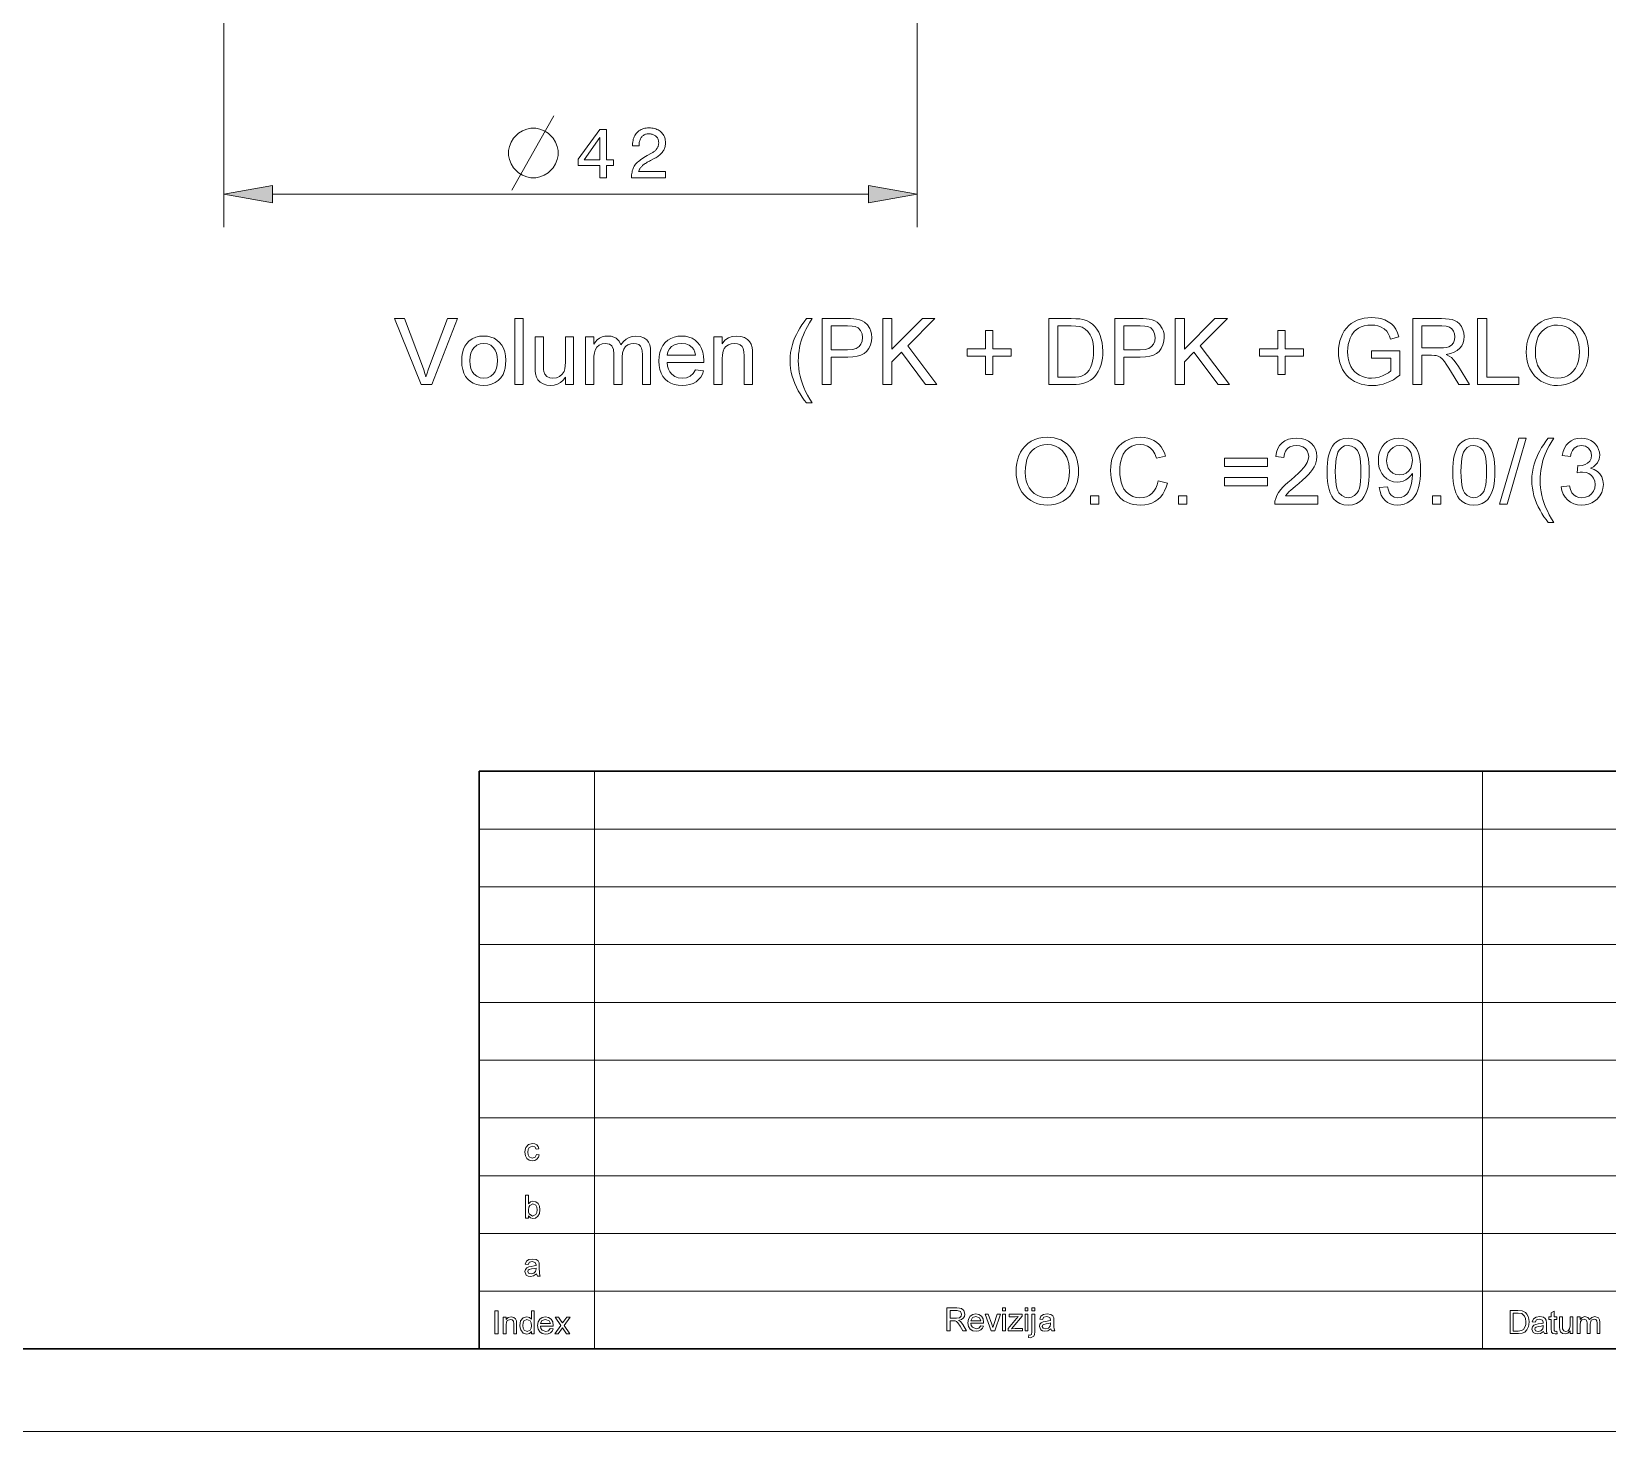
# Model space of a CAD drawing. Extents: x 0 to 297, y 0 to 420.
# Drawn here: x 115.3 to 210.8, y 0 to 84.8 of the extents above; entities that cross this region are included whole.
import ezdxf

# ---------------------------------------------------------------- set-up
doc = ezdxf.new("R2010")
doc.units = 0

msp = doc.modelspace()

# ---------------------------------------------------------------- linework, layer by layer
at = {"color": 7, "lineweight": 13}
for p, q in [((126.963, 115.402), (126.963, 72.965)), ((168.963, 115.402), (168.963, 72.965)), ((129.918, 74.965), (166.009, 74.965)), ((149.421, 40), (149.421, 5)), ((203.211, 40), (203.211, 5)), ((142.421, 36.5), (292, 36.5)), ((292, 33), (142.421, 33)), ((142.421, 29.5), (260.611, 29.5)), ((142.421, 26), (260.611, 26)), ((142.421, 22.5), (260.611, 22.5)), ((142.421, 19), (292, 19)), ((224.211, 15.5), (142.421, 15.5)), ((142.421, 12), (292, 12)), ((142.421, 8.5), (292, 8.5)), ((0, 0), (297, 0))]:
    msp.add_line(p, q, dxfattribs=at)
at = {"color": 7, "lineweight": 30}
for p, q in [((142.421, 40), (292, 40)), ((142.421, 40), (142.421, 5)), ((20, 5), (292, 5))]:
    msp.add_line(p, q, dxfattribs=at)
at = {"color": 7, "lineweight": 13}
msp.add_lwpolyline([(144.411, 75.215), (146.111, 78.215), (146.961, 79.715)], dxfattribs=at)
for points in [[(145.861, 78.965), (145.561, 78.965), (145.311, 78.915), (145.061, 78.815), (144.811, 78.665), (144.511, 78.365), (144.361, 78.115), (144.261, 77.865), (144.211, 77.615), (144.211, 77.315), (144.261, 77.065), (144.361, 76.815), (144.511, 76.565), (144.811, 76.265), (145.061, 76.115), (145.311, 76.015), (145.561, 75.965), (145.861, 75.965), (146.111, 76.015), (146.361, 76.115), (146.611, 76.265), (146.911, 76.565), (147.061, 76.815), (147.161, 77.065), (147.211, 77.315), (147.211, 77.615), (147.161, 77.865), (147.061, 78.115), (146.911, 78.365), (146.611, 78.665), (146.361, 78.815), (146.111, 78.915)], [(149.748, 75.965), (149.748, 76.707), (148.431, 76.707), (148.431, 77.086), (149.744, 78.897), (150.136, 78.897), (150.136, 77.053), (150.564, 77.053), (150.564, 76.707), (150.136, 76.707), (150.136, 75.965)], [(148.793, 77.053), (149.748, 77.053), (149.748, 78.396)], [(151.656, 75.965), (151.656, 75.977), (151.658, 76.065), (151.664, 76.149), (151.675, 76.231), (151.689, 76.31), (151.708, 76.386), (151.731, 76.458), (151.757, 76.528), (151.788, 76.595), (151.824, 76.659), (151.863, 76.721), (151.907, 76.78), (151.959, 76.84), (152.017, 76.899), (152.081, 76.958), (152.153, 77.018), (152.231, 77.077), (152.315, 77.136), (152.407, 77.194), (152.505, 77.253), (152.609, 77.312), (152.864, 77.451), (152.909, 77.476), (152.951, 77.502), (152.991, 77.528), (153.028, 77.555), (153.063, 77.583), (153.095, 77.611), (153.125, 77.64), (153.152, 77.67), (153.177, 77.7), (153.199, 77.73), (153.219, 77.762), (153.237, 77.795), (153.253, 77.828), (153.267, 77.863), (153.279, 77.899), (153.288, 77.936), (153.295, 77.974), (153.301, 78.013), (153.304, 78.053), (153.305, 78.094), (153.303, 78.141), (153.298, 78.186), (153.29, 78.229), (153.279, 78.27), (153.264, 78.309), (153.246, 78.347), (153.225, 78.383), (153.2, 78.417), (153.173, 78.449), (153.141, 78.479), (153.108, 78.507), (153.072, 78.532), (153.033, 78.554), (152.993, 78.573), (152.95, 78.589), (152.906, 78.602), (152.858, 78.612), (152.809, 78.619), (152.758, 78.624), (152.704, 78.625), (152.651, 78.623), (152.6, 78.618), (152.551, 78.609), (152.505, 78.596), (152.461, 78.579), (152.419, 78.559), (152.38, 78.534), (152.342, 78.507), (152.308, 78.475), (152.275, 78.44), (152.245, 78.401), (152.218, 78.36), (152.195, 78.316), (152.174, 78.269), (152.157, 78.219), (152.143, 78.167), (152.132, 78.112), (152.124, 78.054), (152.119, 77.993), (152.118, 77.93), (152.118, 77.894), (151.726, 77.894), (151.726, 77.955), (151.728, 78.048), (151.737, 78.137), (151.75, 78.222), (151.769, 78.303), (151.793, 78.38), (151.823, 78.453), (151.858, 78.522), (151.898, 78.588), (151.944, 78.649), (151.996, 78.706), (152.052, 78.759), (152.111, 78.806), (152.175, 78.848), (152.242, 78.884), (152.313, 78.914), (152.389, 78.939), (152.467, 78.959), (152.55, 78.973), (152.637, 78.981), (152.727, 78.984), (152.814, 78.981), (152.898, 78.974), (152.978, 78.962), (153.054, 78.944), (153.128, 78.922), (153.197, 78.895), (153.264, 78.863), (153.327, 78.826), (153.387, 78.784), (153.443, 78.737), (153.495, 78.686), (153.541, 78.632), (153.582, 78.575), (153.618, 78.515), (153.648, 78.452), (153.672, 78.386), (153.691, 78.316), (153.705, 78.244), (153.713, 78.168), (153.716, 78.09), (153.714, 78.029), (153.71, 77.969), (153.702, 77.911), (153.69, 77.854), (153.676, 77.799), (153.658, 77.746), (153.637, 77.694), (153.613, 77.643), (153.586, 77.594), (153.556, 77.547), (153.522, 77.501), (153.485, 77.456), (153.444, 77.413), (153.401, 77.371), (153.353, 77.33), (153.303, 77.29), (153.249, 77.251), (153.191, 77.214), (153.131, 77.178), (153.067, 77.143), (152.814, 77.015), (152.744, 76.977), (152.678, 76.941), (152.616, 76.905), (152.558, 76.87), (152.504, 76.836), (152.454, 76.802), (152.409, 76.77), (152.367, 76.737), (152.33, 76.706), (152.296, 76.675), (152.266, 76.645), (152.238, 76.613), (152.211, 76.581), (152.187, 76.548), (152.166, 76.514), (152.146, 76.48), (152.128, 76.445), (152.113, 76.409), (152.1, 76.373), (152.088, 76.336), (153.716, 76.336), (153.716, 75.965)], [(129.918, 75.486), (126.963, 74.965), (129.918, 74.444)], [(166.009, 74.444), (168.963, 74.965), (166.009, 75.486)], [(138.915, 63.431), (137.307, 67.431), (137.903, 67.431), (138.989, 64.552), (139.072, 64.326), (139.145, 64.11), (139.209, 63.903), (139.274, 64.12), (139.347, 64.336), (139.426, 64.552), (140.514, 67.431), (141.111, 67.431), (139.561, 63.431)], [(144.596, 63.431), (144.596, 67.431), (145.096, 67.431), (145.096, 63.431)], [(162.262, 62.32), (162.126, 62.491), (161.997, 62.672), (161.875, 62.862), (161.76, 63.062), (161.653, 63.271), (161.552, 63.49), (161.464, 63.715), (161.391, 63.942), (161.335, 64.172), (161.295, 64.405), (161.27, 64.64), (161.262, 64.878), (161.271, 65.129), (161.297, 65.376), (161.341, 65.618), (161.401, 65.857), (161.479, 66.091), (161.557, 66.283), (161.647, 66.475), (161.747, 66.666), (161.859, 66.858), (161.982, 67.049), (162.117, 67.24), (162.262, 67.431), (162.596, 67.431), (162.442, 67.174), (162.316, 66.957), (162.218, 66.779), (162.15, 66.641), (162.069, 66.456), (161.998, 66.266), (161.935, 66.073), (161.882, 65.875), (161.839, 65.676), (161.806, 65.477), (161.782, 65.277), (161.767, 65.076), (161.762, 64.875), (161.769, 64.643), (161.79, 64.41), (161.824, 64.178), (161.873, 63.945), (161.935, 63.713), (162.01, 63.481), (162.1, 63.248), (162.203, 63.016), (162.32, 62.784), (162.451, 62.552), (162.596, 62.32)], [(163.207, 63.431), (163.207, 67.431), (164.69, 67.431), (164.93, 67.427), (165.129, 67.414), (165.288, 67.394), (165.47, 67.352), (165.632, 67.29), (165.772, 67.21), (165.949, 67.047), (166.088, 66.83), (166.154, 66.662), (166.194, 66.483), (166.207, 66.294), (166.187, 66.053), (166.128, 65.831), (166.03, 65.628), (165.892, 65.445), (165.746, 65.32), (165.559, 65.223), (165.332, 65.153), (165.065, 65.112), (164.756, 65.098), (163.762, 65.098), (163.762, 63.431)], [(163.762, 65.542), (164.75, 65.542), (165.045, 65.564), (165.277, 65.628), (165.446, 65.735), (165.56, 65.881), (165.628, 66.062), (165.651, 66.278), (165.621, 66.513), (165.53, 66.712), (165.39, 66.862), (165.211, 66.951), (165.03, 66.978), (164.74, 66.987), (163.762, 66.987)], [(166.874, 63.431), (166.874, 67.431), (167.429, 67.431), (167.429, 65.579), (169.282, 67.431), (170.04, 67.431), (168.392, 65.783), (170.151, 63.431), (169.472, 63.431), (168.004, 65.394), (167.429, 64.82), (167.429, 63.431)], [(176.929, 63.431), (176.929, 67.431), (178.295, 67.431), (178.579, 67.425), (178.814, 67.406), (179, 67.374), (179.217, 67.307), (179.41, 67.211), (179.582, 67.087), (179.729, 66.944), (179.856, 66.783), (179.964, 66.602), (180.051, 66.404), (180.119, 66.188), (180.168, 65.958), (180.197, 65.713), (180.207, 65.453), (180.2, 65.231), (180.181, 65.023), (180.148, 64.827), (180.101, 64.645), (180.024, 64.424), (179.934, 64.23), (179.831, 64.062), (179.718, 63.92), (179.597, 63.799), (179.47, 63.7), (179.33, 63.619), (179.172, 63.552), (178.996, 63.499), (178.802, 63.461), (178.59, 63.439), (178.36, 63.431)], [(177.485, 63.875), (178.314, 63.875), (178.552, 63.884), (178.753, 63.909), (178.917, 63.951), (179.113, 64.041), (179.265, 64.162), (179.378, 64.304), (179.472, 64.476), (179.549, 64.677), (179.594, 64.847), (179.626, 65.035), (179.645, 65.239), (179.651, 65.461), (179.643, 65.705), (179.619, 65.925), (179.579, 66.122), (179.523, 66.294), (179.451, 66.444), (179.308, 66.647), (179.146, 66.8), (178.966, 66.903), (178.8, 66.95), (178.578, 66.977), (178.301, 66.987), (177.485, 66.987)], [(180.929, 63.431), (180.929, 67.431), (182.412, 67.431), (182.652, 67.427), (182.852, 67.414), (183.01, 67.394), (183.192, 67.352), (183.354, 67.29), (183.495, 67.21), (183.671, 67.047), (183.81, 66.83), (183.876, 66.662), (183.916, 66.483), (183.929, 66.294), (183.909, 66.053), (183.85, 65.831), (183.752, 65.628), (183.614, 65.445), (183.468, 65.32), (183.282, 65.223), (183.054, 65.153), (182.787, 65.112), (182.479, 65.098), (181.485, 65.098), (181.485, 63.431)], [(181.485, 65.542), (182.473, 65.542), (182.767, 65.564), (182.999, 65.628), (183.168, 65.735), (183.282, 65.881), (183.351, 66.062), (183.374, 66.278), (183.343, 66.513), (183.252, 66.712), (183.112, 66.862), (182.933, 66.951), (182.752, 66.978), (182.462, 66.987), (181.485, 66.987)], [(184.596, 63.431), (184.596, 67.431), (185.151, 67.431), (185.151, 65.579), (187.004, 67.431), (187.762, 67.431), (186.114, 65.783), (187.874, 63.431), (187.194, 63.431), (185.726, 65.394), (185.151, 64.82), (185.151, 63.431)], [(196.485, 65.042), (196.485, 65.487), (198.207, 65.487), (198.207, 64), (198.009, 63.855), (197.808, 63.728), (197.604, 63.621), (197.397, 63.533), (197.187, 63.464), (196.974, 63.415), (196.759, 63.385), (196.541, 63.375), (196.308, 63.385), (196.084, 63.416), (195.868, 63.466), (195.661, 63.536), (195.463, 63.626), (195.279, 63.736), (195.113, 63.863), (194.967, 64.008), (194.84, 64.171), (194.732, 64.352), (194.643, 64.546), (194.574, 64.749), (194.524, 64.961), (194.495, 65.182), (194.485, 65.412), (194.494, 65.641), (194.524, 65.864), (194.573, 66.081), (194.642, 66.291), (194.73, 66.496), (194.837, 66.687), (194.961, 66.857), (195.102, 67.006), (195.26, 67.135), (195.436, 67.243), (195.626, 67.33), (195.827, 67.399), (196.039, 67.448), (196.263, 67.477), (196.498, 67.487), (196.71, 67.478), (196.913, 67.452), (197.104, 67.409), (197.286, 67.348), (197.504, 67.244), (197.688, 67.115), (197.838, 66.962), (197.961, 66.781), (198.063, 66.566), (198.143, 66.317), (197.632, 66.187), (197.568, 66.375), (197.494, 66.533), (197.41, 66.662), (197.25, 66.817), (197.032, 66.938), (196.862, 66.996), (196.68, 67.031), (196.486, 67.042), (196.258, 67.03), (196.05, 66.993), (195.865, 66.931), (195.701, 66.849), (195.56, 66.752), (195.442, 66.639), (195.299, 66.449), (195.191, 66.242), (195.125, 66.051), (195.078, 65.853), (195.05, 65.647), (195.04, 65.433), (195.052, 65.175), (195.086, 64.939), (195.143, 64.725), (195.223, 64.533), (195.324, 64.363), (195.446, 64.217), (195.59, 64.095), (195.754, 63.995), (195.931, 63.919), (196.113, 63.864), (196.301, 63.831), (196.494, 63.82), (196.72, 63.835), (196.942, 63.882), (197.16, 63.96), (197.358, 64.055), (197.522, 64.154), (197.651, 64.257), (197.651, 65.042)], [(198.985, 63.431), (198.985, 67.431), (200.732, 67.431), (200.973, 67.424), (201.183, 67.404), (201.362, 67.371), (201.511, 67.324), (201.676, 67.234), (201.818, 67.108), (201.936, 66.945), (202.025, 66.758), (202.078, 66.558), (202.096, 66.346), (202.079, 66.143), (202.03, 65.956), (201.947, 65.787), (201.832, 65.633), (201.682, 65.501), (201.496, 65.396), (201.274, 65.317), (201.017, 65.264), (201.195, 65.164), (201.325, 65.065), (201.471, 64.91), (201.612, 64.731), (201.747, 64.527), (202.412, 63.431), (201.772, 63.431), (201.265, 64.27), (201.126, 64.492), (201.004, 64.678), (200.899, 64.825), (200.763, 64.987), (200.642, 65.089), (200.527, 65.151), (200.41, 65.191), (200.297, 65.204), (200.128, 65.209), (199.54, 65.209), (199.54, 63.431)], [(199.54, 65.653), (200.63, 65.653), (200.844, 65.662), (201.021, 65.687), (201.163, 65.729), (201.325, 65.827), (201.444, 65.97), (201.516, 66.144), (201.54, 66.332), (201.519, 66.512), (201.456, 66.668), (201.351, 66.803), (201.2, 66.905), (201.001, 66.966), (200.753, 66.987), (199.54, 66.987)], [(202.912, 63.431), (202.912, 67.431), (203.467, 67.431), (203.467, 63.875), (205.412, 63.875), (205.412, 63.431)], [(205.856, 65.378), (205.867, 65.652), (205.899, 65.908), (205.953, 66.147), (206.029, 66.369), (206.126, 66.572), (206.244, 66.758), (206.384, 66.927), (206.569, 67.098), (206.771, 67.238), (206.989, 67.347), (207.225, 67.424), (207.478, 67.471), (207.748, 67.487), (207.962, 67.476), (208.168, 67.444), (208.365, 67.392), (208.554, 67.318), (208.734, 67.224), (208.94, 67.079), (209.121, 66.909), (209.275, 66.713), (209.404, 66.49), (209.486, 66.297), (209.551, 66.094), (209.597, 65.881), (209.625, 65.658), (209.634, 65.424), (209.624, 65.187), (209.595, 64.961), (209.547, 64.745), (209.479, 64.539), (209.391, 64.343), (209.257, 64.119), (209.098, 63.924), (208.914, 63.758), (208.704, 63.621), (208.478, 63.513), (208.242, 63.437), (207.998, 63.391), (207.745, 63.375), (207.527, 63.386), (207.318, 63.419), (207.118, 63.473), (206.928, 63.549), (206.748, 63.646), (206.541, 63.794), (206.362, 63.967), (206.209, 64.164), (206.082, 64.386), (206.001, 64.576), (205.938, 64.77), (205.892, 64.969), (205.865, 65.171)], [(206.412, 65.371), (206.427, 65.095), (206.472, 64.843), (206.548, 64.616), (206.655, 64.413), (206.791, 64.235), (206.951, 64.085), (207.125, 63.969), (207.316, 63.886), (207.521, 63.836), (207.742, 63.82), (207.967, 63.837), (208.176, 63.887), (208.367, 63.971), (208.543, 64.088), (208.702, 64.239), (208.837, 64.421), (208.943, 64.631), (209.018, 64.869), (209.063, 65.134), (209.078, 65.428), (209.068, 65.664), (209.038, 65.884), (208.988, 66.089), (208.917, 66.279), (208.793, 66.503), (208.637, 66.69), (208.446, 66.842), (208.231, 66.953), (207.999, 67.02), (207.75, 67.042), (207.537, 67.027), (207.336, 66.98), (207.148, 66.903), (206.971, 66.796), (206.807, 66.657), (206.686, 66.514), (206.587, 66.343), (206.511, 66.143), (206.456, 65.914), (206.423, 65.657)], [(141.374, 64.875), (141.386, 65.13), (141.422, 65.361), (141.483, 65.569), (141.569, 65.755), (141.679, 65.917), (141.813, 66.057), (142.006, 66.196), (142.22, 66.296), (142.454, 66.356), (142.709, 66.375), (142.935, 66.36), (143.144, 66.313), (143.336, 66.236), (143.51, 66.127), (143.668, 65.987), (143.802, 65.82), (143.906, 65.63), (143.981, 65.416), (144.025, 65.178), (144.04, 64.916), (144.03, 64.654), (143.999, 64.421), (143.947, 64.218), (143.875, 64.044), (143.749, 63.848), (143.589, 63.684), (143.396, 63.551), (143.179, 63.454), (142.95, 63.395), (142.709, 63.375), (142.479, 63.391), (142.267, 63.437), (142.074, 63.514), (141.899, 63.623), (141.742, 63.762), (141.609, 63.93), (141.506, 64.125), (141.433, 64.348), (141.388, 64.598)], [(141.874, 64.876), (141.888, 64.628), (141.933, 64.413), (142.007, 64.232), (142.111, 64.083), (142.283, 63.937), (142.482, 63.849), (142.709, 63.82), (142.933, 63.849), (143.131, 63.938), (143.303, 64.085), (143.407, 64.234), (143.481, 64.419), (143.525, 64.638), (143.54, 64.892), (143.525, 65.132), (143.481, 65.342), (143.406, 65.52), (143.301, 65.668), (143.13, 65.814), (142.932, 65.902), (142.709, 65.931), (142.482, 65.902), (142.283, 65.814), (142.111, 65.669), (142.007, 65.521), (141.933, 65.34), (141.888, 65.125)], [(147.651, 63.431), (147.651, 63.887), (147.512, 63.703), (147.354, 63.559), (147.178, 63.457), (146.982, 63.396), (146.769, 63.375), (146.531, 63.4), (146.309, 63.473), (146.123, 63.583), (145.992, 63.718), (145.904, 63.883), (145.847, 64.08), (145.825, 64.266), (145.818, 64.536), (145.818, 66.32), (146.318, 66.32), (146.318, 64.738), (146.321, 64.513), (146.331, 64.343), (146.348, 64.228), (146.418, 64.058), (146.539, 63.929), (146.702, 63.847), (146.9, 63.82), (147.11, 63.848), (147.305, 63.931), (147.467, 64.063), (147.573, 64.235), (147.616, 64.382), (147.643, 64.568), (147.651, 64.792), (147.651, 66.32), (148.151, 66.32), (148.151, 63.431)], [(148.874, 63.431), (148.874, 66.32), (149.374, 66.32), (149.374, 65.885), (149.471, 66.023), (149.588, 66.142), (149.725, 66.241), (149.878, 66.316), (150.045, 66.36), (150.224, 66.375), (150.42, 66.36), (150.591, 66.314), (150.736, 66.237), (150.907, 66.071), (151.018, 65.85), (151.164, 66.039), (151.327, 66.186), (151.508, 66.291), (151.704, 66.354), (151.918, 66.375), (152.185, 66.349), (152.407, 66.27), (152.585, 66.138), (152.687, 66.003), (152.76, 65.837), (152.803, 65.638), (152.818, 65.408), (152.818, 63.431), (152.318, 63.431), (152.318, 65.23), (152.306, 65.479), (152.27, 65.647), (152.203, 65.762), (152.098, 65.853), (151.961, 65.911), (151.803, 65.931), (151.612, 65.909), (151.443, 65.842), (151.297, 65.731), (151.185, 65.571), (151.118, 65.357), (151.096, 65.09), (151.096, 63.431), (150.596, 63.431), (150.596, 65.286), (150.566, 65.568), (150.476, 65.77), (150.319, 65.891), (150.086, 65.931), (149.888, 65.904), (149.706, 65.823), (149.555, 65.691), (149.452, 65.509), (149.408, 65.35), (149.382, 65.151), (149.374, 64.912), (149.374, 63.431)], [(155.534, 64.32), (156.025, 64.264), (155.95, 64.065), (155.85, 63.889), (155.724, 63.737), (155.571, 63.608), (155.394, 63.507), (155.194, 63.434), (154.971, 63.39), (154.725, 63.375), (154.477, 63.391), (154.25, 63.438), (154.044, 63.515), (153.86, 63.624), (153.698, 63.763), (153.561, 63.931), (153.455, 64.124), (153.379, 64.341), (153.333, 64.584), (153.318, 64.851), (153.333, 65.128), (153.379, 65.378), (153.456, 65.603), (153.564, 65.802), (153.702, 65.975), (153.864, 66.119), (154.045, 66.231), (154.244, 66.311), (154.462, 66.359), (154.697, 66.375), (154.925, 66.36), (155.136, 66.313), (155.33, 66.235), (155.506, 66.127), (155.665, 65.987), (155.8, 65.818), (155.905, 65.625), (155.98, 65.406), (156.025, 65.162), (156.04, 64.893), (156.038, 64.764), (153.818, 64.764), (153.846, 64.549), (153.903, 64.36), (153.988, 64.198), (154.101, 64.063), (154.284, 63.928), (154.495, 63.847), (154.735, 63.82), (154.997, 63.85), (155.217, 63.939), (155.396, 64.094)], [(153.818, 65.209), (155.54, 65.209), (155.503, 65.403), (155.437, 65.561), (155.342, 65.684), (155.16, 65.821), (154.944, 65.904), (154.695, 65.931), (154.468, 65.909), (154.266, 65.844), (154.09, 65.734), (153.95, 65.589), (153.86, 65.413)], [(156.651, 63.431), (156.651, 66.32), (157.151, 66.32), (157.151, 65.91), (157.321, 66.114), (157.525, 66.259), (157.763, 66.346), (158.035, 66.375), (158.276, 66.352), (158.497, 66.282), (158.681, 66.173), (158.812, 66.036), (158.901, 65.871), (158.959, 65.676), (158.978, 65.49), (158.985, 65.202), (158.985, 63.431), (158.485, 63.431), (158.485, 65.168), (158.471, 65.426), (158.429, 65.61), (158.352, 65.742), (158.232, 65.844), (158.077, 65.909), (157.899, 65.931), (157.705, 65.909), (157.53, 65.844), (157.373, 65.735), (157.276, 65.615), (157.207, 65.451), (157.165, 65.242), (157.151, 64.99), (157.151, 63.431)], [(173.096, 64.042), (173.096, 65.153), (171.985, 65.153), (171.985, 65.598), (173.096, 65.598), (173.096, 66.709), (173.54, 66.709), (173.54, 65.598), (174.651, 65.598), (174.651, 65.153), (173.54, 65.153), (173.54, 64.042)], [(190.818, 64.042), (190.818, 65.153), (189.707, 65.153), (189.707, 65.598), (190.818, 65.598), (190.818, 66.709), (191.262, 66.709), (191.262, 65.598), (192.374, 65.598), (192.374, 65.153), (191.262, 65.153), (191.262, 64.042)], [(174.959, 58.134), (174.969, 58.408), (175.002, 58.665), (175.056, 58.904), (175.131, 59.125), (175.228, 59.329), (175.347, 59.515), (175.487, 59.683), (175.671, 59.854), (175.873, 59.994), (176.092, 60.103), (176.327, 60.181), (176.58, 60.227), (176.85, 60.243), (177.065, 60.232), (177.27, 60.201), (177.468, 60.148), (177.656, 60.075), (177.836, 59.98), (178.043, 59.835), (178.223, 59.665), (178.378, 59.469), (178.506, 59.247), (178.589, 59.054), (178.653, 58.851), (178.7, 58.637), (178.727, 58.414), (178.736, 58.18), (178.727, 57.944), (178.698, 57.717), (178.649, 57.501), (178.581, 57.295), (178.494, 57.099), (178.36, 56.875), (178.201, 56.68), (178.016, 56.514), (177.807, 56.377), (177.58, 56.27), (177.345, 56.193), (177.1, 56.147), (176.848, 56.132), (176.629, 56.143), (176.42, 56.175), (176.221, 56.229), (176.031, 56.305), (175.85, 56.403), (175.644, 56.55), (175.464, 56.723), (175.311, 56.92), (175.185, 57.143), (175.103, 57.332), (175.04, 57.527), (174.995, 57.725), (174.968, 57.928)], [(183.57, 57.591), (184.125, 57.458), (184.05, 57.212), (183.954, 56.99), (183.837, 56.793), (183.7, 56.62), (183.542, 56.472), (183.366, 56.349), (183.175, 56.254), (182.969, 56.186), (182.748, 56.145), (182.512, 56.132), (182.27, 56.142), (182.046, 56.174), (181.841, 56.226), (181.655, 56.299), (181.488, 56.394), (181.302, 56.539), (181.14, 56.714), (181.002, 56.918), (180.887, 57.151), (180.813, 57.353), (180.755, 57.56), (180.714, 57.773), (180.689, 57.992), (180.681, 58.217), (180.69, 58.459), (180.718, 58.689), (180.763, 58.905), (180.828, 59.109), (180.91, 59.301), (181.037, 59.518), (181.189, 59.707), (181.364, 59.869), (181.564, 60.003), (181.781, 60.108), (182.009, 60.183), (182.247, 60.228), (182.496, 60.243), (182.719, 60.231), (182.928, 60.194), (183.122, 60.134), (183.301, 60.049), (183.466, 59.94), (183.614, 59.809), (183.743, 59.658), (183.852, 59.488), (183.943, 59.298), (184.014, 59.088), (183.459, 58.966), (183.36, 59.23), (183.235, 59.441), (183.085, 59.6), (182.908, 59.71), (182.702, 59.776), (182.469, 59.799), (182.2, 59.774), (181.962, 59.701), (181.755, 59.578), (181.583, 59.414), (181.449, 59.217), (181.353, 58.986), (181.302, 58.799), (181.265, 58.609), (181.244, 58.416), (181.236, 58.22), (181.245, 57.974), (181.272, 57.743), (181.316, 57.529), (181.377, 57.331), (181.489, 57.1), (181.635, 56.911), (181.816, 56.764), (182.02, 56.66), (182.234, 56.597), (182.46, 56.576), (182.663, 56.592), (182.849, 56.64), (183.02, 56.72), (183.174, 56.832), (183.308, 56.975), (183.419, 57.15), (183.506, 57.355)], [(193.236, 56.687), (193.236, 56.187), (190.625, 56.187), (190.636, 56.366), (190.68, 56.537), (190.756, 56.72), (190.859, 56.899), (190.986, 57.075), (191.104, 57.21), (191.248, 57.353), (191.416, 57.505), (191.61, 57.665), (191.849, 57.873), (192.054, 58.062), (192.225, 58.23), (192.362, 58.379), (192.465, 58.508), (192.585, 58.704), (192.657, 58.896), (192.681, 59.084), (192.658, 59.26), (192.59, 59.416), (192.477, 59.552), (192.327, 59.658), (192.15, 59.722), (191.946, 59.743), (191.73, 59.722), (191.545, 59.658), (191.391, 59.552), (191.276, 59.407), (191.205, 59.231), (191.181, 59.021), (190.681, 59.076), (190.724, 59.331), (190.802, 59.554), (190.916, 59.745), (191.064, 59.903), (191.244, 60.027), (191.453, 60.116), (191.69, 60.17), (191.956, 60.187), (192.224, 60.168), (192.463, 60.108), (192.672, 60.009), (192.851, 59.87), (192.996, 59.701), (193.098, 59.514), (193.16, 59.308), (193.181, 59.082), (193.158, 58.846), (193.091, 58.613), (193.019, 58.457), (192.92, 58.295), (192.795, 58.127), (192.672, 57.989), (192.512, 57.827), (192.314, 57.643), (192.078, 57.437), (191.879, 57.27), (191.717, 57.133), (191.592, 57.025), (191.504, 56.947), (191.379, 56.817), (191.277, 56.687)], [(193.792, 58.158), (193.798, 58.429), (193.815, 58.68), (193.844, 58.909), (193.884, 59.118), (193.935, 59.306), (194.015, 59.513), (194.113, 59.693), (194.228, 59.845), (194.36, 59.968), (194.564, 60.09), (194.801, 60.163), (195.07, 60.187), (195.273, 60.173), (195.462, 60.13), (195.637, 60.059), (195.793, 59.961), (195.924, 59.837), (196.03, 59.688), (196.118, 59.514), (196.195, 59.317), (196.259, 59.097), (196.298, 58.908), (196.325, 58.688), (196.342, 58.438), (196.348, 58.158), (196.342, 57.889), (196.325, 57.64), (196.297, 57.411), (196.257, 57.203), (196.206, 57.016), (196.126, 56.808), (196.029, 56.628), (195.915, 56.476), (195.782, 56.352), (195.578, 56.23), (195.34, 56.156), (195.07, 56.132), (194.802, 56.156), (194.564, 56.228), (194.357, 56.348), (194.18, 56.516), (194.077, 56.677), (193.99, 56.864), (193.919, 57.074), (193.863, 57.309), (193.824, 57.567), (193.8, 57.851)], [(196.959, 57.187), (197.459, 57.243), (197.508, 57.031), (197.58, 56.861), (197.674, 56.734), (197.856, 56.616), (198.083, 56.576), (198.286, 56.6), (198.47, 56.672), (198.623, 56.784), (198.733, 56.929), (198.817, 57.118), (198.892, 57.366), (198.93, 57.554), (198.954, 57.747), (198.961, 57.947), (198.959, 58.044), (198.853, 57.899), (198.724, 57.773), (198.572, 57.666), (198.404, 57.585), (198.227, 57.537), (198.041, 57.521), (197.812, 57.543), (197.6, 57.611), (197.408, 57.724), (197.233, 57.882), (197.114, 58.035), (197.022, 58.207), (196.956, 58.398), (196.916, 58.606), (196.903, 58.833), (196.917, 59.068), (196.959, 59.283), (197.029, 59.48), (197.126, 59.657), (197.252, 59.815), (197.437, 59.978), (197.644, 60.094), (197.874, 60.164), (198.125, 60.187), (198.371, 60.164), (198.602, 60.095), (198.818, 59.979), (198.966, 59.863), (199.095, 59.726), (199.204, 59.566), (199.295, 59.384), (199.354, 59.216), (199.4, 59.02), (199.433, 58.796), (199.452, 58.545), (199.459, 58.266), (199.452, 57.974), (199.433, 57.707), (199.4, 57.465), (199.354, 57.247), (199.296, 57.054), (199.205, 56.842), (199.093, 56.657), (198.962, 56.499), (198.811, 56.368), (198.644, 56.264), (198.462, 56.191), (198.267, 56.147), (198.058, 56.132), (197.839, 56.149), (197.641, 56.201), (197.464, 56.288), (197.308, 56.409), (197.178, 56.561), (197.076, 56.742), (197.003, 56.951)], [(201.403, 58.158), (201.409, 58.429), (201.426, 58.68), (201.455, 58.909), (201.495, 59.118), (201.546, 59.306), (201.627, 59.513), (201.724, 59.693), (201.839, 59.845), (201.971, 59.968), (202.175, 60.09), (202.412, 60.163), (202.681, 60.187), (202.884, 60.173), (203.073, 60.13), (203.248, 60.059), (203.404, 59.961), (203.535, 59.837), (203.641, 59.688), (203.729, 59.514), (203.806, 59.317), (203.871, 59.097), (203.909, 58.908), (203.937, 58.688), (203.953, 58.438), (203.959, 58.158), (203.953, 57.889), (203.936, 57.64), (203.908, 57.411), (203.868, 57.203), (203.817, 57.016), (203.738, 56.808), (203.64, 56.628), (203.526, 56.476), (203.394, 56.352), (203.189, 56.23), (202.951, 56.156), (202.681, 56.132), (202.413, 56.156), (202.175, 56.228), (201.968, 56.348), (201.791, 56.516), (201.688, 56.677), (201.601, 56.864), (201.53, 57.074), (201.474, 57.309), (201.435, 57.567), (201.411, 57.851)], [(204.236, 56.187), (205.403, 60.187), (205.863, 60.187), (204.696, 56.187)], [(207.196, 55.076), (207.06, 55.248), (206.931, 55.429), (206.809, 55.619), (206.694, 55.819), (206.587, 56.028), (206.486, 56.246), (206.398, 56.471), (206.325, 56.698), (206.269, 56.928), (206.229, 57.161), (206.205, 57.396), (206.196, 57.634), (206.205, 57.885), (206.231, 58.132), (206.275, 58.375), (206.335, 58.613), (206.413, 58.847), (206.492, 59.039), (206.581, 59.231), (206.681, 59.423), (206.793, 59.614), (206.916, 59.806), (207.051, 59.997), (207.196, 60.187), (207.53, 60.187), (207.376, 59.931), (207.25, 59.713), (207.153, 59.536), (207.084, 59.397), (207.003, 59.212), (206.932, 59.022), (206.869, 58.829), (206.816, 58.632), (206.773, 58.433), (206.74, 58.233), (206.716, 58.033), (206.701, 57.833), (206.696, 57.632), (206.703, 57.399), (206.724, 57.167), (206.758, 56.934), (206.807, 56.702), (206.869, 56.469), (206.944, 56.237), (207.034, 56.005), (207.137, 55.773), (207.254, 55.54), (207.385, 55.308), (207.53, 55.076)], [(207.974, 57.243), (208.474, 57.299), (208.54, 57.067), (208.628, 56.882), (208.739, 56.746), (208.875, 56.652), (209.04, 56.595), (209.232, 56.576), (209.458, 56.602), (209.652, 56.679), (209.813, 56.808), (209.933, 56.974), (210.006, 57.165), (210.03, 57.38), (210.006, 57.585), (209.935, 57.764), (209.816, 57.918), (209.66, 58.036), (209.479, 58.107), (209.272, 58.13), (209.121, 58.117), (208.936, 58.076), (208.989, 58.521), (209.065, 58.515), (209.249, 58.532), (209.42, 58.584), (209.579, 58.67), (209.706, 58.793), (209.782, 58.953), (209.808, 59.15), (209.765, 59.384), (209.638, 59.575), (209.444, 59.701), (209.2, 59.743), (208.956, 59.701), (208.757, 59.576), (208.653, 59.447), (208.577, 59.28), (208.53, 59.076), (208.03, 59.132), (208.087, 59.369), (208.171, 59.578), (208.283, 59.759), (208.423, 59.911), (208.585, 60.032), (208.766, 60.118), (208.966, 60.17), (209.184, 60.187), (209.388, 60.172), (209.581, 60.126), (209.763, 60.049), (209.925, 59.945), (210.06, 59.818), (210.167, 59.669), (210.245, 59.506), (210.292, 59.335), (210.308, 59.159), (210.273, 58.914), (210.169, 58.692), (210.062, 58.561), (209.926, 58.45), (209.76, 58.358), (209.979, 58.284), (210.166, 58.171), (210.321, 58.019), (210.437, 57.834), (210.507, 57.62), (210.53, 57.377), (210.507, 57.127), (210.437, 56.896), (210.32, 56.685), (210.157, 56.494), (210, 56.364), (209.827, 56.262), (209.639, 56.19), (209.435, 56.146), (209.215, 56.132), (208.969, 56.151), (208.744, 56.209), (208.542, 56.306), (208.361, 56.441), (208.21, 56.607), (208.095, 56.796), (208.016, 57.008)], [(175.514, 58.127), (175.529, 57.851), (175.575, 57.599), (175.651, 57.372), (175.757, 57.169), (175.894, 56.991), (176.053, 56.842), (176.228, 56.726), (176.418, 56.643), (176.624, 56.593), (176.845, 56.576), (177.07, 56.593), (177.278, 56.643), (177.47, 56.727), (177.645, 56.845), (177.804, 56.996), (177.94, 57.177), (178.045, 57.387), (178.121, 57.625), (178.166, 57.891), (178.181, 58.185), (178.171, 58.421), (178.141, 58.641), (178.09, 58.846), (178.02, 59.035), (177.896, 59.259), (177.739, 59.447), (177.549, 59.598), (177.334, 59.71), (177.102, 59.776), (176.853, 59.799), (176.64, 59.783), (176.439, 59.737), (176.25, 59.66), (176.074, 59.552), (175.91, 59.414), (175.789, 59.271), (175.69, 59.1), (175.613, 58.9), (175.558, 58.671), (175.525, 58.414)], [(194.292, 58.16), (194.298, 57.852), (194.317, 57.582), (194.348, 57.349), (194.392, 57.154), (194.448, 56.997), (194.516, 56.878), (194.678, 56.71), (194.862, 56.61), (195.07, 56.576), (195.277, 56.61), (195.462, 56.711), (195.623, 56.879), (195.692, 56.999), (195.748, 57.156), (195.791, 57.351), (195.823, 57.583), (195.841, 57.853), (195.848, 58.16), (195.841, 58.46), (195.823, 58.725), (195.793, 58.954), (195.751, 59.148), (195.697, 59.306), (195.63, 59.429), (195.471, 59.603), (195.282, 59.708), (195.065, 59.743), (194.858, 59.712), (194.678, 59.62), (194.525, 59.466), (194.454, 59.331), (194.395, 59.163), (194.35, 58.962), (194.318, 58.728), (194.298, 58.46)], [(198.959, 58.845), (198.936, 59.101), (198.866, 59.32), (198.751, 59.5), (198.598, 59.635), (198.415, 59.716), (198.203, 59.743), (197.984, 59.714), (197.792, 59.627), (197.628, 59.482), (197.503, 59.29), (197.428, 59.065), (197.403, 58.805), (197.427, 58.571), (197.498, 58.369), (197.616, 58.198), (197.775, 58.069), (197.966, 57.991), (198.19, 57.965), (198.401, 57.991), (198.585, 58.069), (198.742, 58.198), (198.863, 58.374), (198.935, 58.589)], [(201.903, 58.16), (201.909, 57.852), (201.928, 57.582), (201.959, 57.349), (202.003, 57.154), (202.059, 56.997), (202.127, 56.878), (202.289, 56.71), (202.473, 56.61), (202.681, 56.576), (202.889, 56.61), (203.073, 56.711), (203.234, 56.879), (203.303, 56.999), (203.359, 57.156), (203.403, 57.351), (203.434, 57.583), (203.452, 57.853), (203.459, 58.16), (203.453, 58.46), (203.434, 58.725), (203.404, 58.954), (203.362, 59.148), (203.308, 59.306), (203.241, 59.429), (203.082, 59.603), (202.893, 59.708), (202.676, 59.743), (202.469, 59.712), (202.289, 59.62), (202.136, 59.466), (202.065, 59.331), (202.006, 59.163), (201.961, 58.962), (201.929, 58.728), (201.91, 58.46)], [(190.181, 58.465), (187.57, 58.465), (187.57, 58.965), (190.181, 58.965)], [(190.181, 57.299), (187.57, 57.299), (187.57, 57.799), (190.181, 57.799)], [(179.459, 56.187), (179.459, 56.687), (179.959, 56.687), (179.959, 56.187)], [(184.792, 56.187), (184.792, 56.687), (185.292, 56.687), (185.292, 56.187)], [(200.181, 56.187), (200.181, 56.687), (200.681, 56.687), (200.681, 56.187)], [(145.898, 16.788), (146.073, 16.769), (146.025, 16.614), (145.933, 16.497), (145.807, 16.424), (145.655, 16.399), (145.469, 16.433), (145.324, 16.534), (145.23, 16.698), (145.198, 16.921), (145.212, 17.073), (145.252, 17.205), (145.416, 17.388), (145.654, 17.449), (145.803, 17.428), (145.921, 17.363), (146.006, 17.259), (146.054, 17.119), (145.879, 17.099), (145.797, 17.245), (145.656, 17.294), (145.452, 17.205), (145.393, 17.091), (145.373, 16.925), (145.392, 16.758), (145.45, 16.643), (145.65, 16.555), (145.814, 16.612)], [(145.412, 12.919), (145.237, 12.919), (145.237, 14.319), (145.412, 14.319), (145.412, 13.799), (145.535, 13.912), (145.687, 13.949), (145.863, 13.912), (145.998, 13.807), (146.082, 13.644), (146.112, 13.439), (146.081, 13.211), (145.987, 13.04), (145.849, 12.935), (145.686, 12.899), (145.53, 12.941), (145.412, 13.064)], [(145.412, 13.432), (145.424, 13.282), (145.46, 13.181), (145.671, 13.055), (145.858, 13.148), (145.917, 13.264), (145.937, 13.425), (145.918, 13.589), (145.862, 13.704), (145.678, 13.794), (145.491, 13.701), (145.432, 13.587)], [(145.898, 9.555), (145.715, 9.434), (145.532, 9.399), (145.39, 9.42), (145.285, 9.48), (145.198, 9.687), (145.231, 9.822), (145.317, 9.92), (145.436, 9.976), (145.583, 10.002), (145.757, 10.029), (145.878, 10.06), (145.879, 10.102), (145.832, 10.24), (145.646, 10.294), (145.474, 10.255), (145.393, 10.119), (145.218, 10.138), (145.294, 10.312), (145.447, 10.414), (145.678, 10.449), (145.891, 10.418), (146.011, 10.341), (146.065, 10.223), (146.073, 10.069), (146.073, 9.852), (146.076, 9.664), (146.085, 9.554), (146.132, 9.419), (145.957, 9.419)], [(145.879, 9.905), (145.766, 9.874), (145.607, 9.848), (145.462, 9.817), (145.396, 9.768), (145.373, 9.696), (145.424, 9.595), (145.571, 9.555), (145.742, 9.596), (145.851, 9.703), (145.878, 9.85)], [(143.378, 5.919), (143.378, 7.319), (143.572, 7.319), (143.572, 5.919)], [(143.883, 5.919), (143.883, 6.93), (144.058, 6.93), (144.058, 6.786), (144.189, 6.909), (144.368, 6.949), (144.529, 6.916), (144.64, 6.831), (144.691, 6.704), (144.7, 6.538), (144.7, 5.919), (144.525, 5.919), (144.525, 6.527), (144.505, 6.681), (144.436, 6.763), (144.32, 6.794), (144.136, 6.725), (144.078, 6.626), (144.058, 6.464), (144.058, 5.919)], [(145.594, 5.919), (145.594, 6.065), (145.478, 5.941), (145.318, 5.899), (145.102, 5.965), (144.949, 6.15), (144.908, 6.278), (144.894, 6.423), (144.907, 6.567), (144.944, 6.696), (145.094, 6.884), (145.318, 6.949), (145.479, 6.907), (145.594, 6.797), (145.594, 7.319), (145.769, 7.319), (145.769, 5.919)], [(145.069, 6.424), (145.089, 6.262), (145.148, 6.147), (145.335, 6.055), (145.519, 6.142), (145.575, 6.253), (145.594, 6.41), (145.575, 6.582), (145.517, 6.701), (145.327, 6.794), (145.143, 6.705), (145.088, 6.59)], [(146.739, 6.23), (146.911, 6.21), (146.85, 6.079), (146.752, 5.981), (146.62, 5.92), (146.456, 5.899), (146.253, 5.933), (146.097, 6.035), (145.997, 6.198), (145.964, 6.416), (145.997, 6.641), (146.098, 6.809), (146.252, 6.914), (146.447, 6.949), (146.635, 6.915), (146.785, 6.813), (146.884, 6.649), (146.917, 6.43), (146.916, 6.385), (146.139, 6.385), (146.169, 6.244), (146.238, 6.14), (146.46, 6.055), (146.629, 6.097)], [(146.139, 6.541), (146.742, 6.541), (146.672, 6.707), (146.446, 6.794), (146.234, 6.725)], [(147.014, 5.919), (147.374, 6.425), (147.033, 6.93), (147.244, 6.93), (147.405, 6.691), (147.482, 6.577), (147.558, 6.684), (147.733, 6.93), (147.943, 6.93), (147.585, 6.426), (147.928, 5.919), (147.717, 5.919), (147.514, 6.218), (147.477, 6.274), (147.224, 5.919)], [(170.76, 6.091), (170.76, 7.491), (171.372, 7.491), (171.529, 7.481), (171.644, 7.453), (171.793, 7.321), (171.849, 7.111), (171.826, 6.975), (171.757, 6.861), (171.639, 6.778), (171.471, 6.732), (171.579, 6.662), (171.727, 6.474), (171.959, 6.091), (171.736, 6.091), (171.558, 6.384), (171.43, 6.578), (171.34, 6.671), (171.259, 6.706), (171.16, 6.713), (170.954, 6.713), (170.954, 6.091)], [(170.954, 6.868), (171.336, 6.868), (171.522, 6.895), (171.621, 6.979), (171.654, 7.106), (171.588, 7.271), (171.379, 7.335), (170.954, 7.335)], [(172.813, 6.402), (172.985, 6.382), (172.923, 6.251), (172.826, 6.153), (172.694, 6.092), (172.53, 6.071), (172.327, 6.105), (172.17, 6.207), (172.07, 6.37), (172.037, 6.588), (172.071, 6.813), (172.172, 6.981), (172.326, 7.086), (172.52, 7.121), (172.708, 7.087), (172.859, 6.985), (172.957, 6.821), (172.99, 6.602), (172.989, 6.557), (172.212, 6.557), (172.242, 6.416), (172.311, 6.312), (172.533, 6.227), (172.702, 6.269)], [(172.212, 6.713), (172.815, 6.713), (172.746, 6.879), (172.519, 6.966), (172.307, 6.897)], [(173.454, 6.091), (173.087, 7.102), (173.273, 7.102), (173.48, 6.496), (173.544, 6.292), (173.607, 6.485), (173.816, 7.102), (174.001, 7.102), (173.659, 6.091)], [(174.137, 7.316), (174.137, 7.491), (174.312, 7.491), (174.312, 7.316)], [(174.137, 6.091), (174.137, 7.102), (174.312, 7.102), (174.312, 6.091)], [(174.468, 6.091), (174.468, 6.237), (175.082, 6.966), (174.905, 6.946), (174.526, 6.946), (174.526, 7.102), (175.323, 7.102), (175.323, 6.986), (174.783, 6.346), (174.683, 6.227), (174.892, 6.246), (175.343, 6.246), (175.343, 6.091)], [(175.498, 7.316), (175.498, 7.491), (175.673, 7.491), (175.673, 7.316)], [(175.498, 6.091), (175.498, 7.102), (175.673, 7.102), (175.673, 6.091)], [(175.701, 5.701), (175.733, 5.851), (175.809, 5.838), (175.883, 5.872), (175.907, 6.045), (175.907, 7.102), (176.082, 7.102), (176.082, 6.037), (176.07, 5.879), (176.034, 5.777), (175.832, 5.682)], [(175.907, 7.316), (175.907, 7.491), (176.082, 7.491), (176.082, 7.316)], [(177.065, 6.227), (176.882, 6.106), (176.699, 6.071), (176.557, 6.091), (176.452, 6.152), (176.365, 6.359), (176.398, 6.494), (176.484, 6.592), (176.603, 6.648), (176.75, 6.674), (176.924, 6.701), (177.045, 6.732), (177.046, 6.774), (177, 6.912), (176.813, 6.966), (176.641, 6.927), (176.56, 6.791), (176.385, 6.81), (176.461, 6.984), (176.614, 7.085), (176.845, 7.121), (177.058, 7.09), (177.178, 7.013), (177.232, 6.895), (177.24, 6.741), (177.24, 6.524), (177.243, 6.336), (177.252, 6.226), (177.299, 6.091), (177.124, 6.091)], [(204.88, 5.931), (204.88, 7.331), (205.358, 7.331), (205.605, 7.311), (205.808, 7.211), (205.904, 7.104), (205.973, 6.971), (206.013, 6.815), (206.027, 6.638), (206.018, 6.488), (205.99, 6.356), (205.895, 6.152), (205.769, 6.025), (205.603, 5.955), (205.38, 5.931)], [(205.074, 6.086), (205.364, 6.086), (205.575, 6.113), (205.697, 6.187), (205.797, 6.367), (205.824, 6.492), (205.832, 6.641), (205.815, 6.839), (205.762, 6.985), (205.592, 7.146), (205.36, 7.175), (205.074, 7.175)], [(206.902, 6.067), (206.718, 5.946), (206.536, 5.911), (206.393, 5.932), (206.288, 5.992), (206.202, 6.199), (206.235, 6.334), (206.32, 6.432), (206.439, 6.488), (206.586, 6.514), (206.76, 6.541), (206.882, 6.572), (206.882, 6.614), (206.836, 6.752), (206.649, 6.806), (206.478, 6.767), (206.396, 6.631), (206.221, 6.65), (206.297, 6.824), (206.45, 6.926), (206.682, 6.961), (206.894, 6.931), (207.014, 6.853), (207.068, 6.735), (207.077, 6.582), (207.077, 6.364), (207.08, 6.176), (207.089, 6.066), (207.135, 5.931), (206.96, 5.931)], [(207.719, 6.077), (207.738, 5.926), (207.608, 5.911), (207.462, 5.94), (207.39, 6.017), (207.369, 6.215), (207.369, 6.786), (207.232, 6.786), (207.232, 6.942), (207.369, 6.942), (207.369, 7.192), (207.544, 7.294), (207.544, 6.942), (207.719, 6.942), (207.719, 6.786), (207.544, 6.786), (207.544, 6.205), (207.553, 6.112), (207.583, 6.079), (207.642, 6.067)], [(208.516, 5.931), (208.516, 6.09), (208.382, 5.956), (208.207, 5.911), (208.046, 5.946), (207.935, 6.031), (207.884, 6.158), (207.874, 6.318), (207.874, 6.942), (208.049, 6.942), (208.049, 6.388), (208.059, 6.21), (208.126, 6.105), (208.253, 6.067), (208.395, 6.106), (208.488, 6.212), (208.516, 6.407), (208.516, 6.942), (208.691, 6.942), (208.691, 5.931)], [(208.944, 5.931), (208.944, 6.942), (209.119, 6.942), (209.119, 6.79), (209.242, 6.914), (209.416, 6.961), (209.596, 6.913), (209.694, 6.778), (209.833, 6.915), (210.009, 6.961), (210.243, 6.878), (210.304, 6.773), (210.324, 6.623), (210.324, 5.931), (210.149, 5.931), (210.149, 6.56), (210.132, 6.706), (210.072, 6.778), (209.969, 6.806), (209.792, 6.736), (209.721, 6.511), (209.721, 5.931), (209.546, 5.931), (209.546, 6.58), (209.505, 6.749), (209.368, 6.806), (209.235, 6.768), (209.146, 6.658), (209.119, 6.449), (209.119, 5.931)], [(177.046, 6.577), (176.933, 6.546), (176.774, 6.52), (176.629, 6.489), (176.564, 6.44), (176.54, 6.368), (176.591, 6.267), (176.738, 6.227), (176.909, 6.268), (177.018, 6.375), (177.045, 6.522)], [(206.882, 6.417), (206.769, 6.386), (206.611, 6.36), (206.466, 6.329), (206.4, 6.28), (206.377, 6.208), (206.427, 6.107), (206.574, 6.067), (206.745, 6.108), (206.855, 6.215), (206.882, 6.363)]]:
    msp.add_lwpolyline(points, close=True, dxfattribs=at)
for points in [[(129.918, 75.486), (126.963, 74.965), (129.918, 75.486), (129.918, 74.444)], [(166.009, 74.444), (168.963, 74.965), (166.009, 74.444), (166.009, 75.486)]]:
    msp.add_solid(points, dxfattribs=at)

doc.saveas('drawing.dxf')
